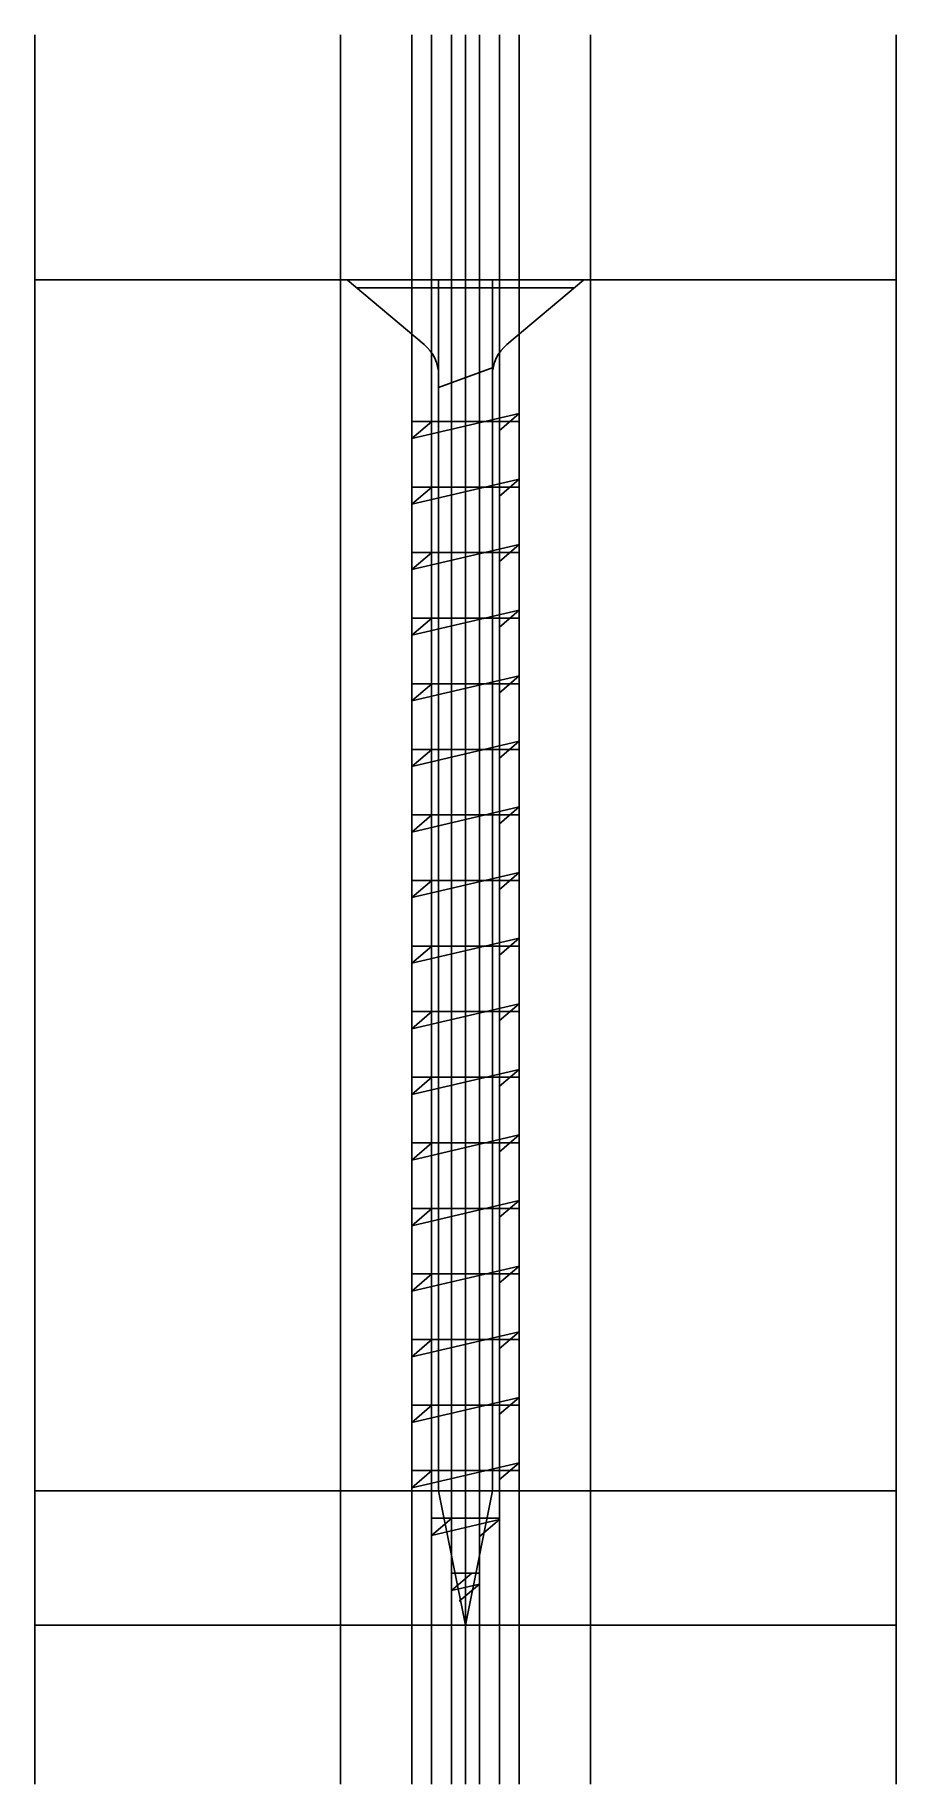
# Model space of a CAD drawing. Extents: x -16 to 16, y -55.9 to 9.1.
import ezdxf

# ---------------------------------------------------------------- set-up
doc = ezdxf.new("R2010")
doc.units = 0
doc.linetypes.add('CENTER', pattern=[28.575, 12.7, -6.35, 3.175, -6.35])
doc.layers.get('0').update_dxf_attribs({"linetype": 'CONTINUOUS'})

msp = doc.modelspace()

# ---------------------------------------------------------------- linework, layer by layer
at = {"linetype": 'CONTINUOUS'}
for p, q in [((-16, 9.1), (-16, -55.9)), ((-4.65, 9.1), (-4.65, -55.9)), ((-2, 9.1), (-2, -55.9)), ((-1.26, -55.9), (-1.26, 9.1)), ((-0.52, -55.9), (-0.52, 9.1)), ((0, -55.9), (0, 9.1)), ((0.52, 9.1), (0.52, -55.9)), ((1.26, 9.1), (1.26, -55.9)), ((2, -55.9), (2, 9.1)), ((4.65, 9.1), (4.65, -55.9)), ((16, 9.1), (16, -55.9)), ((-16, 0), (16, 0)), ((-4.4, 0), (4.4, 0)), ((-1.54, -2.4), (-4.4, 0)), ((-1, -3.55), (-1, 0)), ((1, -3.55), (1, 0)), ((4.4, 0), (1.54, -2.4)), ((-4.04, -0.3), (4.04, -0.3)), ((-1, -4), (1.03, -3.26)), ((-1, -3.55), (-1, -45)), ((1, -45), (1, -3.55)), ((-2, -4.75), (-2, -6.14)), ((2, -4.97), (-2, -5.9)), ((0, -6.14), (0, -4.75)), ((1.25, -5.61), (2, -4.97)), ((2, -4.75), (2, -6.14)), ((-2, -5.26), (2, -5.26)), ((-2, -5.9), (-1.25, -5.26)), ((-2, -7.19), (-2, -8.58)), ((2, -7.41), (-2, -8.34)), ((-2, -7.7), (2, -7.7)), ((-2, -8.34), (-1.25, -7.7)), ((0, -8.58), (0, -7.19)), ((1.25, -8.05), (2, -7.41)), ((2, -7.19), (2, -8.58)), ((-2, -9.62), (-2, -11.01)), ((0, -11.01), (0, -9.62)), ((2, -9.62), (2, -11.01)), ((2, -9.84), (-2, -10.77)), ((-2, -10.13), (2, -10.13)), ((-2, -10.77), (-1.25, -10.13)), ((1.25, -10.48), (2, -9.84)), ((-2, -12.06), (-2, -13.45)), ((2, -12.28), (-2, -13.21)), ((0, -13.45), (0, -12.06)), ((1.25, -12.92), (2, -12.28)), ((2, -12.06), (2, -13.45)), ((-2, -12.57), (2, -12.57)), ((-2, -13.21), (-1.25, -12.57)), ((-2, -14.5), (-2, -15.89)), ((2, -14.72), (-2, -15.65)), ((0, -15.89), (0, -14.5)), ((1.25, -15.36), (2, -14.72)), ((2, -14.5), (2, -15.89)), ((-2, -15.01), (2, -15.01)), ((-2, -15.65), (-1.25, -15.01)), ((-2, -16.94), (-2, -18.33)), ((2, -17.15), (-2, -18.09)), ((-2, -17.45), (2, -17.45)), ((-2, -18.09), (-1.25, -17.45)), ((0, -18.33), (0, -16.94)), ((1.25, -17.79), (2, -17.15)), ((2, -16.94), (2, -18.33)), ((-2, -19.37), (-2, -20.76)), ((0, -20.76), (0, -19.37)), ((2, -19.37), (2, -20.76)), ((2, -19.59), (-2, -20.52)), ((-2, -19.88), (2, -19.88)), ((-2, -20.52), (-1.25, -19.88)), ((1.25, -20.23), (2, -19.59)), ((-2, -21.81), (-2, -23.2)), ((2, -22.03), (-2, -22.96)), ((0, -23.2), (0, -21.81)), ((1.25, -22.67), (2, -22.03)), ((2, -21.81), (2, -23.2)), ((-2, -22.32), (2, -22.32)), ((-2, -22.96), (-1.25, -22.32)), ((-2, -24.25), (-2, -25.64)), ((2, -24.47), (-2, -25.4)), ((0, -25.64), (0, -24.25)), ((1.25, -25.11), (2, -24.47)), ((2, -24.25), (2, -25.64)), ((-2, -24.76), (2, -24.76)), ((-2, -25.4), (-1.25, -24.76)), ((-2, -26.68), (-2, -28.07)), ((2, -26.9), (-2, -27.83)), ((-2, -27.19), (2, -27.19)), ((-2, -27.83), (-1.25, -27.19)), ((0, -28.07), (0, -26.68)), ((1.25, -27.54), (2, -26.9)), ((2, -26.68), (2, -28.07)), ((-2, -29.12), (-2, -30.51)), ((0, -30.51), (0, -29.12)), ((2, -29.12), (2, -30.51)), ((2, -29.34), (-2, -30.27)), ((-2, -29.63), (2, -29.63)), ((-2, -30.27), (-1.25, -29.63)), ((1.25, -29.98), (2, -29.34)), ((-2, -31.56), (-2, -32.95)), ((2, -31.78), (-2, -32.71)), ((0, -32.95), (0, -31.56)), ((1.25, -32.42), (2, -31.78)), ((2, -31.56), (2, -32.95)), ((-2, -32.07), (2, -32.07)), ((-2, -32.71), (-1.25, -32.07)), ((-2, -34), (-2, -35.39)), ((2, -34.21), (-2, -35.15)), ((0, -35.39), (0, -34)), ((1.25, -34.85), (2, -34.21)), ((2, -34), (2, -35.39)), ((-2, -34.51), (2, -34.51)), ((-2, -35.15), (-1.25, -34.51)), ((-2, -36.43), (-2, -37.82)), ((2, -36.65), (-2, -37.58)), ((-2, -36.94), (2, -36.94)), ((-2, -37.58), (-1.25, -36.94)), ((0, -37.82), (0, -36.43)), ((1.25, -37.29), (2, -36.65)), ((2, -36.43), (2, -37.82)), ((-2, -38.87), (-2, -40.26)), ((0, -40.26), (0, -38.87)), ((2, -38.87), (2, -40.26)), ((2, -39.09), (-2, -40.02)), ((-2, -39.38), (2, -39.38)), ((-2, -40.02), (-1.25, -39.38)), ((1.25, -39.73), (2, -39.09)), ((-2, -41.31), (-2, -42.7)), ((2, -41.53), (-2, -42.46)), ((0, -42.7), (0, -41.31)), ((1.25, -42.17), (2, -41.53)), ((2, -41.31), (2, -42.7)), ((-2, -41.82), (2, -41.82)), ((-2, -42.46), (-1.25, -41.82)), ((-2, -43.74), (-2, -45.13)), ((2, -43.96), (-2, -44.89)), ((0, -45.13), (0, -43.74)), ((1.25, -44.6), (2, -43.96)), ((2, -43.74), (2, -45.13)), ((-2, -44.25), (2, -44.25)), ((-2, -44.89), (-1.25, -44.25)), ((-16, -45), (16, -45)), ((-1, -45), (0, -50)), ((0, -50), (1, -45)), ((-1.26, -45.94), (-1.26, -46.82)), ((-1.26, -46.02), (1.26, -46.02)), ((-1.26, -46.66), (-0.51, -46.02)), ((1.26, -46.07), (-1.26, -46.66)), ((0, -46.82), (0, -45.94)), ((0.51, -46.71), (1.26, -46.07)), ((1.26, -45.94), (1.26, -46.82)), ((-0.52, -48.07), (-0.52, -49.11)), ((-0.52, -48.07), (0.53, -48.07)), ((-0.52, -48.71), (0.23, -48.07)), ((0, -49.11), (0, -48.07)), ((0.52, -48.07), (0.52, -49.11)), ((0.52, -48.47), (-0.52, -48.71)), ((-0.23, -49.11), (0.52, -48.47)), ((-16, -50), (16, -50))]:
    msp.add_line(p, q, dxfattribs=at)
at = {"linetype": 'CENTER'}
msp.add_line((0, 9.1), (0, -55.9), dxfattribs=at)
at = {"linetype": 'CONTINUOUS'}
for centre, start, end in [((-2.5, -3.553), 0.09794, 50.20829), ((2.5, -3.553), 129.79171, 179.90206)]:
    msp.add_arc(centre, 1.5, start, end, dxfattribs=at)

doc.saveas('drawing.dxf')
